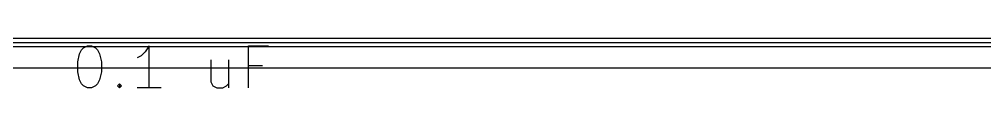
# Model space of a CAD drawing. Extents: x 10 to 410, y -287 to -10.
# Drawn here: x 183.31 to 200.67, y -113.21 to -112.32 of the extents above; entities that cross this region are included whole.
import ezdxf

# ---------------------------------------------------------------- set-up
doc = ezdxf.new("R2010")
doc.units = 0
doc.header["$MEASUREMENT"] = 0
doc.layers.add('Black', color=250, linetype='CONTINUOUS')
doc.layers.add('White', color=7, linetype='CONTINUOUS')

msp = doc.modelspace()

# ---------------------------------------------------------------- linework, layer by layer
at = {"layer": 'BLACK'}
for p, q in [((162.56, -112.32), (245.11, -112.32)), ((162.56, -112.395), (245.11, -112.395)), ((162.56, -112.395), (245.11, -112.395)), ((162.56, -112.395), (245.11, -112.395)), ((162.56, -112.395), (245.11, -112.395)), ((162.56, -112.395), (245.11, -112.395)), ((162.56, -112.395), (245.11, -112.395)), ((162.56, -112.395), (245.11, -112.395)), ((162.56, -112.47), (245.11, -112.47)), ((184.466, -112.492), (184.537, -112.457)), ((184.537, -112.457), (184.609, -112.457)), ((184.609, -112.457), (184.68, -112.492)), ((185.644, -112.457), (185.573, -112.564)), ((185.644, -113.207), (185.644, -112.457)), ((187.43, -113.207), (187.43, -112.457)), ((187.43, -112.457), (187.787, -112.457)), ((184.359, -112.742), (184.394, -112.599)), ((184.394, -112.599), (184.43, -112.528)), ((184.43, -112.528), (184.466, -112.492)), ((184.68, -112.492), (184.716, -112.528)), ((184.716, -112.528), (184.751, -112.599)), ((184.751, -112.599), (184.787, -112.742)), ((185.501, -112.635), (185.43, -112.671)), ((185.573, -112.564), (185.501, -112.635)), ((184.359, -112.921), (184.359, -112.742)), ((184.787, -112.742), (184.787, -112.921)), ((186.751, -112.707), (186.751, -113.099)), ((187.073, -112.707), (187.073, -113.207)), ((187.68, -112.814), (187.43, -112.814)), ((163.016, -112.851), (244.654, -112.851)), ((163.016, -112.851), (244.654, -112.851)), ((184.394, -113.064), (184.359, -112.921)), ((184.787, -112.921), (184.751, -113.064)), ((184.43, -113.135), (184.394, -113.064)), ((184.466, -113.171), (184.43, -113.135)), ((184.716, -113.135), (184.68, -113.171)), ((184.751, -113.064), (184.716, -113.135)), ((185.073, -113.171), (185.109, -113.135)), ((185.109, -113.135), (185.144, -113.171)), ((185.109, -113.135), (185.109, -113.207)), ((186.751, -113.099), (186.787, -113.171)), ((187.037, -113.171), (187.073, -113.135)), ((184.537, -113.207), (184.466, -113.171)), ((184.609, -113.207), (184.537, -113.207)), ((184.68, -113.171), (184.609, -113.207)), ((185.109, -113.207), (185.073, -113.171)), ((185.144, -113.171), (185.109, -113.207)), ((185.859, -113.207), (185.43, -113.207)), ((186.787, -113.171), (186.859, -113.207)), ((186.859, -113.207), (186.966, -113.207)), ((186.966, -113.207), (187.037, -113.171))]:
    msp.add_line(p, q, dxfattribs=at)
at = {"layer": 'WHITE'}
for p, q in [((162.56, -112.32), (245.11, -112.32)), ((162.56, -112.47), (245.11, -112.47))]:
    msp.add_line(p, q, dxfattribs=at)

doc.saveas('drawing.dxf')
